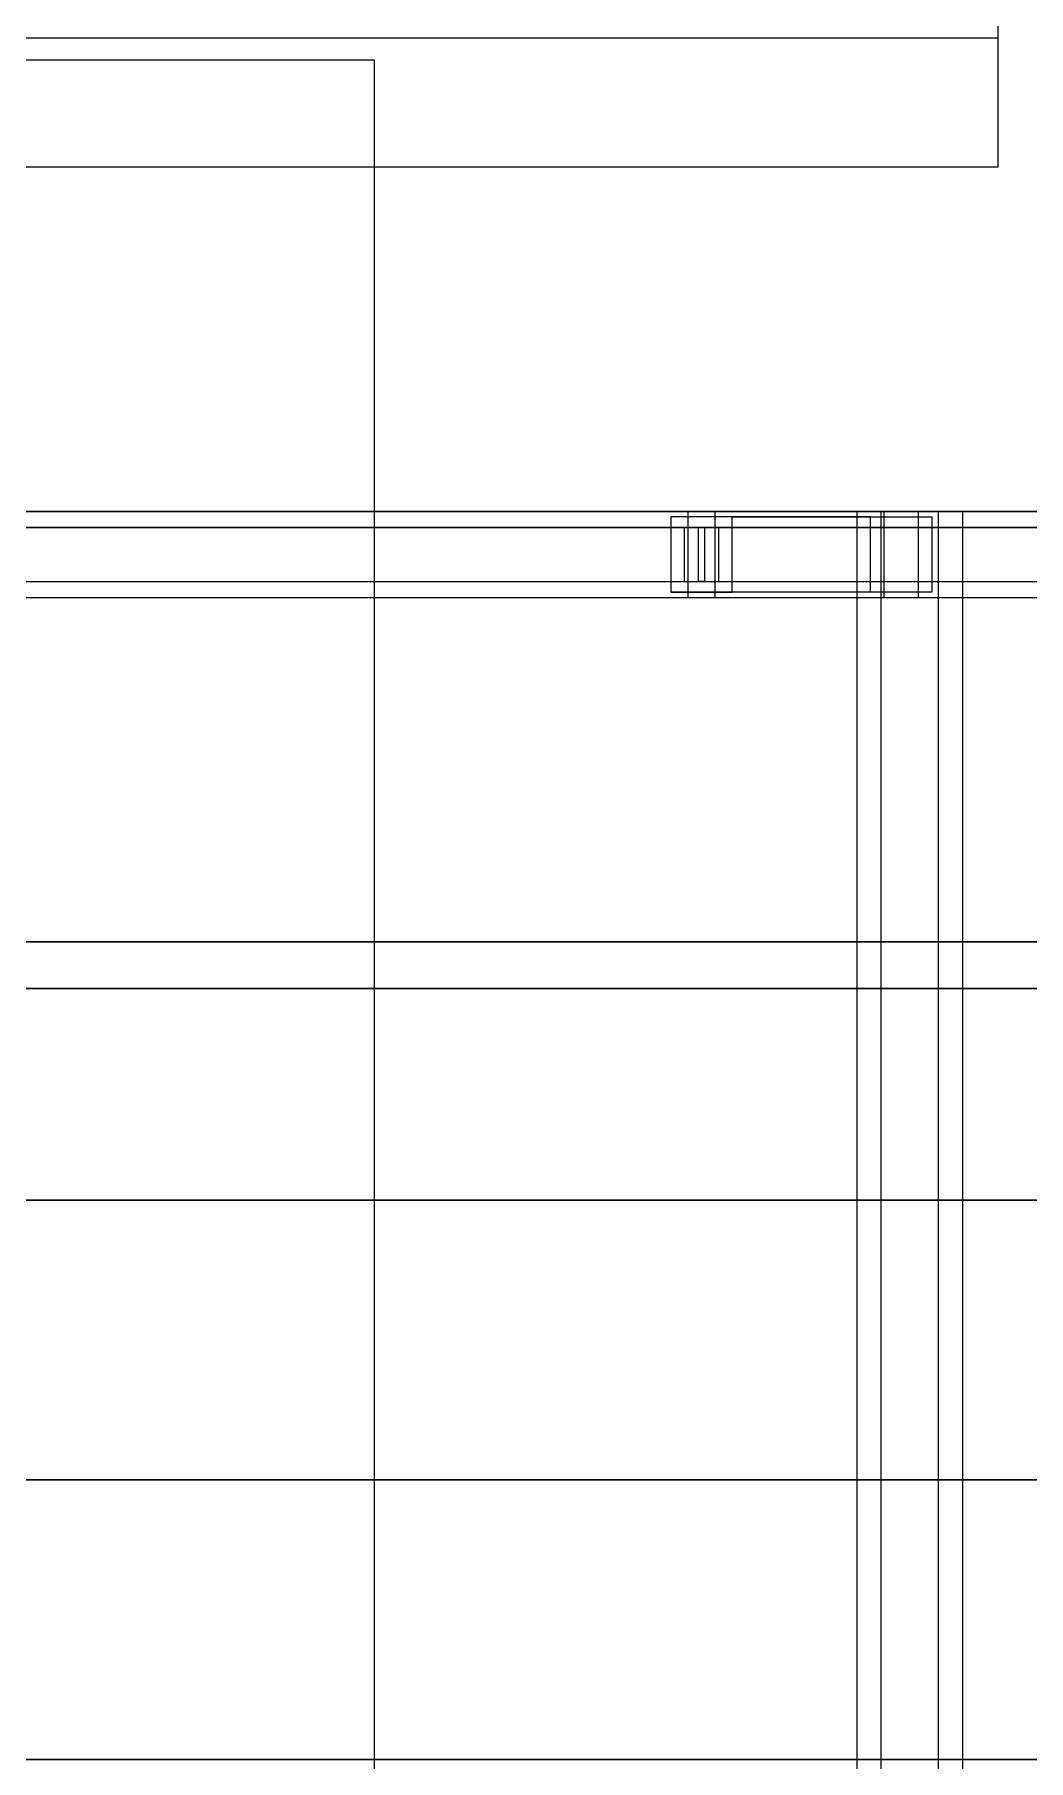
# Model space of a CAD drawing. Header units: millimetres. Extents: x -1970 to 59977, y -50268 to 6837.
# Drawn here: x 3166 to 3628, y -18130 to -17328 of the extents above; entities that cross this region are included whole.
import ezdxf

# ---------------------------------------------------------------- set-up
doc = ezdxf.new("R2010")
doc.units = ezdxf.units.MM
doc.layers.add('superior_C01', color=7, linetype='Continuous', lineweight=0)
doc.layers.add('superior_tolva', color=7, linetype='Continuous', lineweight=0)

msp = doc.modelspace()

# ---------------------------------------------------------------- linework, layer by layer
at = {"layer": 'superior_C01'}
for p, q in [((3469.935, -17550), (2333.104, -17550)), ((2345.911, -17550), (3482.742, -17550)), ((3561.184, -17550), (2424.354, -17550)), ((2440.363, -17550), (3577.193, -17550)), ((3469.935, -17550), (3469.935, -17590)), ((3482.742, -17550), (3469.935, -17550)), ((4606.765, -17550), (3469.935, -17550)), ((3482.742, -17590), (3482.742, -17550)), ((3482.742, -17550), (4619.572, -17550)), ((3586.535, -17550), (3548.641, -17550)), ((3548.641, -17550), (3548.641, -18450)), ((3559.847, -17550), (3548.641, -17550)), ((3559.847, -18450), (3559.847, -17550)), ((3559.847, -17550), (3597.741, -17550)), ((3561.184, -17550), (3561.184, -17590)), ((3577.193, -17550), (3561.184, -17550)), ((4698.015, -17550), (3561.184, -17550)), ((3577.193, -17590), (3577.193, -17550)), ((3577.193, -17550), (4714.024, -17550)), ((3586.535, -18450), (3586.535, -17550)), ((3586.535, -17550), (3597.741, -17550)), ((3597.741, -17550), (3597.741, -18450)), ((3468.332, -17557.5), (2424.352, -17557.5)), ((2440.365, -17557.5), (3484.345, -17557.5)), ((3490.549, -17552.5), (3462.128, -17552.5)), ((3462.128, -17552.5), (3462.128, -17587.5)), ((3554.978, -17552.5), (3462.128, -17552.5)), ((3468.332, -17557.5), (3468.332, -17582.5)), ((3484.345, -17557.5), (3468.332, -17557.5)), ((3475.008, -17557.5), (3477.668, -17557.5)), ((3475.008, -17582.5), (3475.008, -17557.5)), ((4704.689, -17557.5), (3475.008, -17557.5)), ((3477.668, -17557.5), (3477.668, -17582.5)), ((3477.668, -17557.5), (4707.349, -17557.5)), ((3484.345, -17582.5), (3484.345, -17557.5)), ((3490.549, -17587.5), (3490.549, -17552.5)), ((3490.549, -17552.5), (3583.399, -17552.5)), ((3554.978, -17587.5), (3554.978, -17552.5)), ((3554.978, -17552.5), (3583.399, -17552.5)), ((3583.399, -17552.5), (3583.399, -17587.5)), ((2424.352, -17582.5), (3468.332, -17582.5)), ((2440.365, -17582.5), (3484.345, -17582.5)), ((3468.332, -17582.5), (3484.345, -17582.5)), ((3477.668, -17582.5), (3475.008, -17582.5)), ((3475.008, -17582.5), (4704.689, -17582.5)), ((3477.668, -17582.5), (4707.349, -17582.5)), ((2333.104, -17590), (3469.935, -17590)), ((2345.911, -17590), (3482.742, -17590)), ((2424.354, -17590), (3561.184, -17590)), ((2440.363, -17590), (3577.193, -17590)), ((3462.128, -17587.5), (3490.549, -17587.5)), ((3554.978, -17587.5), (3462.128, -17587.5)), ((3469.935, -17590), (3482.742, -17590)), ((3469.935, -17590), (4606.765, -17590)), ((3482.742, -17590), (4619.572, -17590)), ((3583.399, -17587.5), (3490.549, -17587.5)), ((3583.399, -17587.5), (3554.978, -17587.5)), ((3561.184, -17590), (3577.193, -17590)), ((3561.184, -17590), (4698.015, -17590)), ((3577.193, -17590), (4714.024, -17590)), ((2012.494, -17750), (11002.451, -17750)), ((11004.06, -17750), (2014.103, -17750)), ((2772.691, -17771.702), (3701.638, -17771.702)), ((3703.55, -17771.702), (2774.603, -17771.702)), ((2794.617, -17870), (3723.564, -17870)), ((3725.476, -17870), (2796.529, -17870)), ((2794.617, -18000), (3723.564, -18000)), ((3725.476, -18000), (2796.529, -18000)), ((2794.617, -18130), (3723.564, -18130)), ((3725.476, -18130), (2796.529, -18130))]:
    msp.add_line(p, q, dxfattribs=at)
at = {"layer": 'superior_tolva'}
for p, q in [((3614.2, -17320), (3614.2, -17390)), ((3614.2, -17320), (3614.2, -17330)), ((3614.2, -17330), (1634.2, -17330)), ((3614.2, -17330), (3614.2, -17390)), ((2524.2, -17340), (3324.2, -17340)), ((3324.2, -17340), (3324.2, -18660)), ((3614.2, -17390), (1634.2, -17390))]:
    msp.add_line(p, q, dxfattribs=at)

doc.saveas('drawing.dxf')
